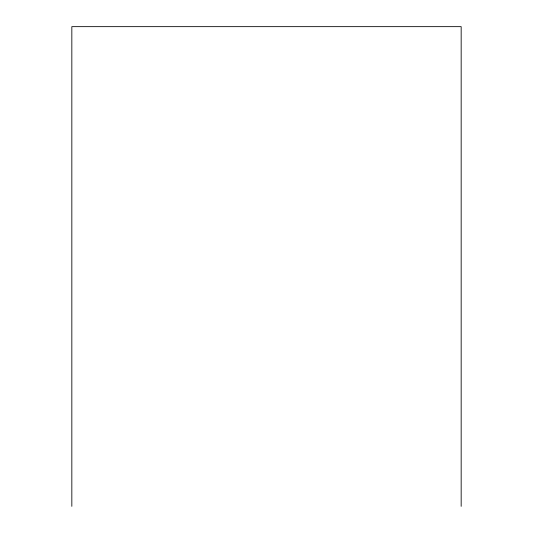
<?xml version="1.0" encoding="UTF-8"?>
<svg xmlns="http://www.w3.org/2000/svg" width="533" height="533" viewBox="0 0 533 533"><rect width="100%" height="100%" fill="white"/><g stroke="black" fill="none" stroke-linecap="round" stroke-linejoin="round"><path stroke-width="0.8" d="M461.165 506.35L461.165 26.65L71.835 26.65L71.835 506.35"/></g></svg>
